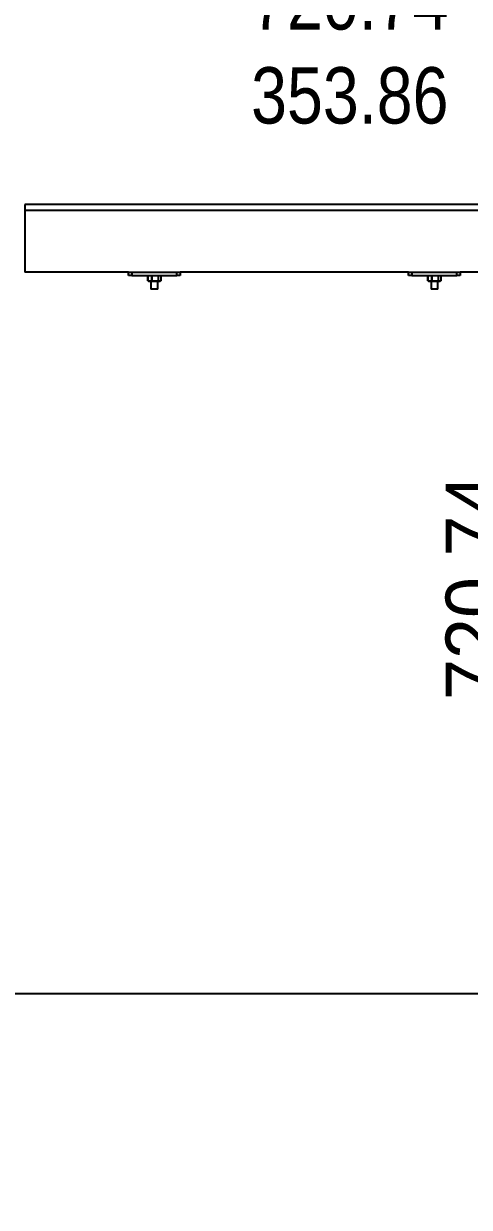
# Model space of a CAD drawing. Header units: millimetres. Extents: x 3916 to 10869, y 6515 to 11511.
# Drawn here: x 6321 to 6717, y 9356 to 10406 of the extents above; entities that cross this region are included whole.
import ezdxf

# ---------------------------------------------------------------- set-up
doc = ezdxf.new("R2010")
doc.units = ezdxf.units.MM
doc.header["$LTSCALE"] = 50
doc.header["$PDSIZE"] = -1
doc.linetypes.add('CENTERX2', pattern=[20.32, 12.7, -2.54, 2.54, -2.54])
doc.layers.add('CENTER_LINE', color=1, linetype='CENTERX2')
doc.layers.add('dim', color=4, linetype='Continuous', lineweight=18)
doc.styles.add('SLDTEXTSTYLE0', font='GULIM.TTC')
doc.styles.get("Standard").update_dxf_attribs({"font": 'ARIALN.TTF'})
doc.dimstyles.new('ISO-25', dxfattribs={"dimtxt": 2.5, "dimasz": 2.5, "dimexe": 1.25, "dimexo": 0.625, "dimtad": 1, "dimtxsty": 'SLDTEXTSTYLE0', "dimcen": 2.5, "dimadec": 0, "dimazin": 0, "dimtfac": 1, "dimtmove": 0, "dimatfit": 3, "dimfxl": 0, "dimarcsym": 0})

# ---------------------------------------------------------------- blocks, each defined once
blk = doc.blocks.new('*D27')
at = {"layer": 'Defpoints', "color": 0}
for p in [(6767.7, 9545.8), (7076.3, 9545.8), (7009.7, 8825)]:
    blk.add_point(p, dxfattribs=at)
at = {"layer": 'dim', "color": 0, "lineweight": -2, "ltscale": 2}
for p, q in [((7063.8, 9545.8), (6742.7, 9545.8)), ((6767.7, 8875), (6767.7, 9495.8)), ((6997.2, 8825), (6742.7, 8825))]:
    blk.add_line(p, q, dxfattribs=at)
at = {"layer": 'dim', "color": 0}
for points in [[(6776, 9495.8), (6759.3, 9495.8), (6767.7, 9545.8)], [(6759.3, 8875), (6776, 8875), (6767.7, 8825)]]:
    blk.add_solid(points, dxfattribs=at)
at = {"layer": 'dim', "color": 0, "insert": (6725.4, 9185.4), "char_height": 50, "attachment_point": 5, "rotation": 90, "style": 'SLDTEXTSTYLE0'}
blk.add_mtext('720,74', dxfattribs=at)
blk = doc.blocks.new('*D36')
at = {"layer": 'Defpoints', "color": 0}
for p in [(6767.7, 10266.5), (7009.7, 10266.5), (7076.3, 9545.8)]:
    blk.add_point(p, dxfattribs=at)
at = {"layer": 'dim', "color": 0, "lineweight": -2, "ltscale": 2}
for p, q in [((6997.2, 10266.5), (6742.7, 10266.5)), ((6767.7, 9595.8), (6767.7, 10216.5)), ((7063.8, 9545.8), (6742.7, 9545.8))]:
    blk.add_line(p, q, dxfattribs=at)
at = {"layer": 'dim', "color": 0}
for points in [[(6776, 10216.5), (6759.3, 10216.5), (6767.7, 10266.5)], [(6759.3, 9595.8), (6776, 9595.8), (6767.7, 9545.8)]]:
    blk.add_solid(points, dxfattribs=at)
at = {"layer": 'dim', "color": 0, "insert": (6725.4, 9906.2), "char_height": 50, "attachment_point": 5, "rotation": 90, "style": 'SLDTEXTSTYLE0'}
blk.add_mtext('720,74', dxfattribs=at)

msp = doc.modelspace()

# ---------------------------------------------------------------- linework, layer by layer
at = {"color": 7, "linetype": 'Continuous', "lineweight": 25}
for p, q in [((6973.781, 10245.787), (6322.309, 10245.787)), ((6322.309, 10245.787), (6322.309, 10240.787)), ((6322.309, 10240.787), (6322.309, 10185.787)), ((6322.309, 10240.787), (6972.796, 10240.787)), ((6414.309, 10185.787), (6322.309, 10185.787)), ((6414.309, 10182.787), (6414.309, 10185.787)), ((6414.309, 10185.787), (6417.309, 10185.787)), ((6417.309, 10182.787), (6414.309, 10182.787)), ((6417.309, 10185.787), (6417.309, 10182.787)), ((6417.309, 10185.787), (6457.309, 10185.787)), ((6417.309, 10182.787), (6457.309, 10182.787)), ((6431.603, 10182.787), (6431.603, 10178.22)), ((6431.603, 10178.22), (6431.895, 10178.104)), ((6431.603, 10178.22), (6431.614, 10178.22)), ((6431.614, 10178.22), (6431.614, 10182.787)), ((6433.341, 10177.787), (6431.614, 10178.22)), ((6431.861, 10178.046), (6432.309, 10177.787)), ((6435.069, 10178.22), (6433.341, 10177.787)), ((6435.069, 10182.787), (6435.069, 10178.22)), ((6435.069, 10178.22), (6435.145, 10178.22)), ((6435.145, 10178.22), (6435.145, 10182.787)), ((6437.96, 10177.787), (6435.145, 10178.22)), ((6440.775, 10178.22), (6437.96, 10177.787)), ((6440.775, 10182.787), (6440.775, 10178.22)), ((6440.775, 10178.22), (6440.84, 10178.22)), ((6440.84, 10178.22), (6440.84, 10182.787)), ((6441.928, 10177.787), (6440.84, 10178.22)), ((6443.016, 10178.22), (6441.928, 10177.787)), ((6442.309, 10177.787), (6442.758, 10178.046)), ((6443.016, 10182.787), (6443.016, 10178.22)), ((6457.309, 10182.787), (6457.309, 10185.787)), ((6457.309, 10185.787), (6460.309, 10185.787)), ((6460.309, 10182.787), (6457.309, 10182.787)), ((6460.309, 10185.787), (6460.309, 10182.787)), ((6662.809, 10185.787), (6460.309, 10185.787)), ((6662.809, 10182.787), (6662.809, 10185.787)), ((6662.809, 10185.787), (6665.809, 10185.787)), ((6665.809, 10182.787), (6662.809, 10182.787)), ((6665.809, 10185.787), (6665.809, 10182.787)), ((6665.809, 10185.787), (6705.809, 10185.787)), ((6665.809, 10182.787), (6705.809, 10182.787)), ((6680.103, 10182.787), (6680.103, 10178.22)), ((6680.103, 10178.22), (6680.395, 10178.104)), ((6680.103, 10178.22), (6680.114, 10178.22)), ((6680.114, 10178.22), (6680.114, 10182.787)), ((6681.841, 10177.787), (6680.114, 10178.22)), ((6680.361, 10178.046), (6680.809, 10177.787)), ((6683.569, 10178.22), (6681.841, 10177.787)), ((6683.569, 10182.787), (6683.569, 10178.22)), ((6683.569, 10178.22), (6683.645, 10178.22)), ((6683.645, 10178.22), (6683.645, 10182.787)), ((6686.46, 10177.787), (6683.645, 10178.22)), ((6689.275, 10178.22), (6686.46, 10177.787)), ((6689.275, 10182.787), (6689.275, 10178.22)), ((6689.275, 10178.22), (6689.34, 10178.22)), ((6689.34, 10178.22), (6689.34, 10182.787)), ((6690.428, 10177.787), (6689.34, 10178.22)), ((6691.516, 10178.22), (6690.428, 10177.787)), ((6690.809, 10177.787), (6691.258, 10178.046)), ((6691.516, 10182.787), (6691.516, 10178.22)), ((6705.809, 10182.787), (6705.809, 10185.787)), ((6705.809, 10185.787), (6708.809, 10185.787)), ((6708.809, 10182.787), (6705.809, 10182.787)), ((6708.809, 10185.787), (6708.809, 10182.787)), ((7443.809, 10185.787), (6708.809, 10185.787)), ((6432.309, 10177.787), (6433.341, 10177.787)), ((6433.341, 10177.787), (6437.96, 10177.787)), ((6434.309, 10177.787), (6434.309, 10170.787)), ((6440.309, 10170.787), (6434.309, 10170.787)), ((6437.96, 10177.787), (6441.928, 10177.787)), ((6440.309, 10170.787), (6440.309, 10177.787)), ((6441.928, 10177.787), (6442.309, 10177.787)), ((6680.809, 10177.787), (6681.841, 10177.787)), ((6681.841, 10177.787), (6686.46, 10177.787)), ((6682.809, 10177.787), (6682.809, 10170.787)), ((6688.809, 10170.787), (6682.809, 10170.787)), ((6686.46, 10177.787), (6690.428, 10177.787)), ((6688.809, 10170.787), (6688.809, 10177.787)), ((6690.428, 10177.787), (6690.809, 10177.787))]:
    msp.add_line(p, q, dxfattribs=at)
at = {"layer": 'CENTER_LINE'}
msp.add_line((5238.103, 9545.787), (10051.663, 9545.787), dxfattribs=at)

# ---------------------------------------------------------------- texts
at = {"insert": (6523.145, 10534.47), "char_height": 50, "width": 162.36912, "attachment_point": 1}
msp.add_mtext('{66.6\\P720.74\\P353.86}', dxfattribs=at)

# ---------------------------------------------------------------- dimensions: what is measured, and where the dimension line sits
at = {"layer": 'dim', "ltscale": 2}
for base, p1, p2, picture, middle in [((6767.678, 10266.529), (7076.309, 9545.787), (7009.706, 10266.529), '*D36', (6725.428, 9906.158)), ((6767.678, 9545.787), (7009.706, 8825.045), (7076.309, 9545.787), '*D27', (6725.428, 9185.416))]:
    dim = msp.add_linear_dim(base=base, p1=p1, p2=p2, angle=90, dimstyle='ISO-25', override={"dimscale": 20}, dxfattribs=at)
    dim.commit()
    dim.dimension.update_dxf_attribs({"geometry": picture, "text_midpoint": middle})

doc.saveas('drawing.dxf')
